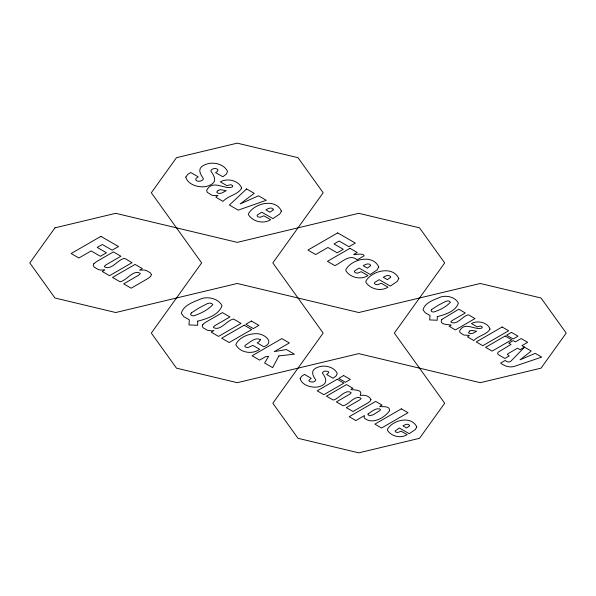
<?xml version="1.0" encoding="UTF-8"?>
<svg xmlns="http://www.w3.org/2000/svg" width="596" height="596" viewBox="0 0 596 596"><rect width="100%" height="100%" fill="white"/><g stroke="black" fill="none" stroke-linecap="round" stroke-linejoin="round"><path stroke-width="0.89" d="M524.547 347.177L511.212 360.818C509.729 362.875 506.756 361.891 505.192 360.446L500.625 363.083C505.035 366.652 510.973 368.179 516.322 365.698L541.727 357.101L535.201 353.331L520.017 359.835L531.252 351.051L521.91 345.658L527.676 342.327L521.15 338.55L515.376 341.888L513.201 340.629L508.813 343.162L510.988 344.421L498.234 352.139A4.075 2.354 0 0 0 498.8 354.933L504.872 358.464L509.222 355.954L507.375 354.486L508.172 353.584L517.522 348.191L520.092 349.673L524.48 347.14M197.693 321.155L197.693 325.289L188.984 324.932L189.334 319.821L183.777 316.647L181.311 313.317C183.553 304.675 194.646 301.658 202.051 298.432C209.107 296.51 218.516 298.827 222.003 305.636C218.948 315.053 206.581 318.92 197.693 321.155M437.27 316.64L437.27 320.238L429.694 319.925L429.992 315.478L425.164 312.714L423.018 309.816C424.97 302.299 434.618 299.676 441.062 296.868C447.201 295.191 455.389 297.21 458.413 303.14C455.761 311.328 445.003 314.695 437.27 316.64M185.803 177.057C187.628 184.797 198.975 187.919 206.231 186.496C216.467 183.657 216.512 178.979 210.865 171.074L211.163 170.091C212.869 168.266 216.266 167.789 218.024 169.778L217.376 171.41L215.566 172.609L222.807 176.788L226.383 174.077L227.516 171.454C224.483 164.563 214.895 161.911 207.915 163.721C198.051 166.619 197.991 170.903 203.392 178.651L203.057 179.619C201.21 181.512 197.716 182.033 195.764 180.022L196.054 178.301L198.215 176.848L190.713 172.512L187.688 174.449L185.803 177.057M300.131 378.475C301.747 385.366 311.85 388.138 318.309 386.878C327.174 384.755 327.517 379.741 322.429 373.148L322.697 372.276L324.634 371.07L328.135 371.375L328.783 372.709L326.615 374.519L333.06 378.236L336.241 375.823L337.254 373.483C334.55 367.352 326.019 364.99 319.806 366.607C311.268 368.782 310.918 373.439 315.783 379.898L315.485 380.755L313.384 382.036L309.734 381.738L308.788 380.397L311.179 378.289L304.496 374.43L301.807 376.15L300.131 378.475M260.392 339.727L259.297 341.538L257.196 342.894L263.946 346.798C274.823 342.357 265.086 334.52 258.098 333.753C249.895 333.082 239.249 336.807 235.807 344.63C239.92 352.802 252.361 354.806 259.64 349.278L252.883 345.382L247.951 347.58L245.552 347.118L244.807 346.321L245.224 345.285C249.493 342.856 255.364 336.427 260.392 339.727M281.424 211.088L279.792 214.001L272.908 218.62L261.8 212.213L257.472 214.888L257.025 215.685L257.83 216.847L260.199 217.279L263.864 215.812L270.621 219.708C263.551 224.215 253.248 221.846 248.629 215.052L248.525 213.614C254.619 203.08 275.538 198.066 281.424 211.088M378.765 266.971L377.134 269.884L370.25 274.51L359.142 268.096L354.814 270.778L354.367 271.575L355.171 272.737L357.54 273.169L361.206 271.694L367.963 275.598C360.893 280.105 350.59 277.736 345.971 270.942L345.866 269.496C351.968 258.969 372.88 253.956 378.765 266.971M398.806 278.541L397.174 281.454L390.291 286.08L379.183 279.666L374.854 282.348L374.407 283.145L375.212 284.307L377.581 284.739L381.246 283.264L388.003 287.168C380.933 291.675 370.63 289.306 366.011 282.511L365.907 281.066C372.008 270.532 392.92 265.525 398.806 278.541M416.768 426.974L415.315 429.567L409.191 433.679L399.305 427.973L395.051 431.064L395.774 432.1L397.882 432.48L401.145 431.176L407.15 434.648C400.862 438.656 391.691 436.548 387.579 430.506L387.489 429.217C392.913 419.845 411.531 415.382 416.768 426.974M389.62 410.637C384.8 417.774 371.755 425.283 364.134 417.774L364.506 415.554L355.849 420.553L349.189 416.701L375.659 401.421L382.103 405.138C374.057 408.625 389.061 404.237 389.426 409.541L389.62 410.637M370.958 399.387L370.407 400.989L368.142 402.769L353.003 411.508L346.328 407.649L359.574 399.998L361.027 398.739L360.938 398.21C354.821 394.612 348.816 404.952 343.065 405.772L336.382 401.913L349.636 394.261L351.081 392.995L350.999 392.466C344.883 388.868 338.878 399.208 333.127 400.028L326.444 396.169L346.507 384.591L352.966 388.316C345.576 391.11 360.803 388.048 360.833 393.129L360.245 395.461C364.052 394.671 369.133 395.595 370.958 399.387M93.87 263.7L93.237 265.511L94.168 267.105L98.303 269.526L100.433 270.055L104.918 269.854L102.251 271.493L109.508 275.687L132.051 262.672L124.542 258.336C118.09 259.253 111.355 270.852 104.494 266.829L104.404 266.241L106.036 264.818L120.906 256.235L113.396 251.899L96.388 261.719L93.87 263.7M151.354 274.577L150.728 276.38L148.18 278.377L131.18 288.196L123.67 283.86L138.555 275.263L140.187 273.847L140.097 273.251C133.228 269.236 126.486 280.843 120.027 281.759L112.525 277.423L135.061 264.408L142.317 268.602L139.583 270.182L144.254 269.995L146.4 270.51L150.483 272.946L151.354 274.577M202.878 324.418L202.253 326.221L203.184 327.815L207.319 330.236L211.655 330.877L213.934 330.571L211.26 332.203L218.523 336.397L241.067 323.382L233.558 319.046C227.106 319.963 220.371 331.562 213.51 327.539L213.42 326.951L215.044 325.528L229.922 316.945L222.412 312.609L205.404 322.429L202.878 324.418M441.785 319.471L441.234 321.043C440.764 326.548 456.782 323.442 449.079 326.25L455.396 329.901L475.005 318.577L468.471 314.807C462.861 315.604 456.998 325.692 451.03 322.198L450.948 321.676L452.371 320.447L465.305 312.975L458.771 309.205L441.785 319.471M368.216 413.818L367.881 414.674L369.773 415.77L373.267 414.734L380.106 410.465L380.442 409.608L379.741 408.901C375.48 407.791 371.613 411.709 368.216 413.818M241.656 188.172C237.826 194.922 228.089 195.585 223.06 201.381L215.812 197.194L217.89 195.466L213.577 195.577L211.558 195.063L207.259 192.292L206.641 190.415C212.75 178.591 224.737 190.407 232.611 186.824L232.693 185.669L230.898 184.656L226.845 185.617L220.356 181.869C227.158 177.772 239.048 180.499 241.656 188.172M490.031 329.066C486.694 334.937 478.23 335.511 473.85 340.554L467.547 336.911L469.357 335.406L463.844 335.056L460.105 332.65L459.568 331.018C464.686 320.827 475.295 330.929 482.164 327.889L482.238 326.884L480.667 326.005L477.15 326.846L471.503 323.583C477.418 320.015 487.766 322.391 490.031 329.066M278.853 355.924L272.64 367.643L264.639 363.024L268.602 356.356L265.391 356.766L259.603 360.111L252.093 355.775L281.834 338.603L289.343 342.938L274.346 351.595L286.393 349.547L294.394 354.166L278.853 355.924M191.323 312.907L190.496 314.301L191.435 315.381L193.298 315.925C200.353 313.824 207.81 310.032 212.802 304.66L211.863 303.587L210.001 303.044L207.579 303.52L199.012 307.961L191.323 312.907M431.728 309.466L431.005 310.68L431.824 311.611L433.441 312.088C439.58 310.263 446.076 306.955 450.42 302.284L449.6 301.353L447.976 300.876L445.875 301.293L438.418 305.159L431.728 309.466M54.966 227.843L29.8 262.918L54.966 298L115.728 312.527L237.245 283.473L358.755 312.527L480.272 283.473L541.034 298L566.2 333.082L541.034 368.157L480.272 382.684L358.755 353.629L237.245 382.684L176.483 368.157L151.317 333.082L201.649 262.918L151.317 192.761L176.483 157.687L237.245 143.159L298 157.687L323.166 192.761L272.834 262.918L323.166 333.082L272.834 403.239L298 438.313L358.755 452.841L419.517 438.313L444.683 403.239L394.351 333.082L444.683 262.918L419.517 227.843L358.755 213.316L237.245 242.371L115.728 213.316L54.966 227.843M218.099 190.526L216.802 191.852L216.892 192.478L218.777 193.499L221.749 193.082L226.227 190.653L220.244 189.677L218.099 190.526M469.536 331.115L468.486 332.814L470.125 333.693L472.71 333.335L476.606 331.22L471.399 330.37L469.536 331.115M246.595 188.939L229.393 205.031L238.221 210.135L266.263 200.293L258.515 195.823L240.143 203.929L254.224 193.342L246.595 188.939M273.199 209.867L269.995 212.221L265.89 209.852C268.029 208.622 271.165 206.797 273.199 209.144L273.199 209.867M370.548 265.756L367.345 268.111L363.232 265.734C365.378 264.505 368.507 262.687 370.548 265.034L370.548 265.756M390.581 277.326L387.378 279.68L383.273 277.304C385.411 276.075 388.547 274.257 390.581 276.604L390.581 277.326M409.452 425.887L406.599 427.98L402.941 425.872C404.848 424.777 407.642 423.153 409.452 425.246L409.452 425.887M100.888 236.359L71.14 253.531L78.895 258.008L91.136 250.938L100.389 256.28L106.475 252.764L97.222 247.422L102.311 244.487L112.182 250.186L118.507 246.535L100.888 236.359M337.679 232.894L307.938 250.067L315.686 254.544L327.934 247.474L337.187 252.816L343.266 249.299L334.021 243.958L339.102 241.022L348.98 246.722L355.305 243.071L337.679 232.894M349.986 248.316L327.45 261.331L334.93 265.652C341.411 262.65 349.859 253.27 357.153 259.856L364.149 255.811C362.577 251.363 347.014 257.695 357.228 252.503L349.986 248.316M244.204 325.192L221.66 338.208L229.162 342.536L251.706 329.528L244.204 325.192M251.4 321.035L245.828 324.254L253.337 328.582L258.91 325.364L251.4 321.035M337.254 379.25L317.191 390.827L323.874 394.686L343.937 383.101L337.254 379.25M343.661 375.547L338.699 378.408L345.382 382.267L350.344 379.406L343.661 375.547M502.123 326.995L476.241 341.933L482.775 345.71L508.649 330.765L502.123 326.995M505.199 336.01L485.591 347.334L492.117 351.104L511.733 339.78L505.199 336.01M511.465 332.389L506.615 335.19L513.149 338.96L517.998 336.159L511.465 332.389M401.346 408.849L374.877 424.136L381.559 427.995L408.029 412.708L401.346 408.849"/></g></svg>
